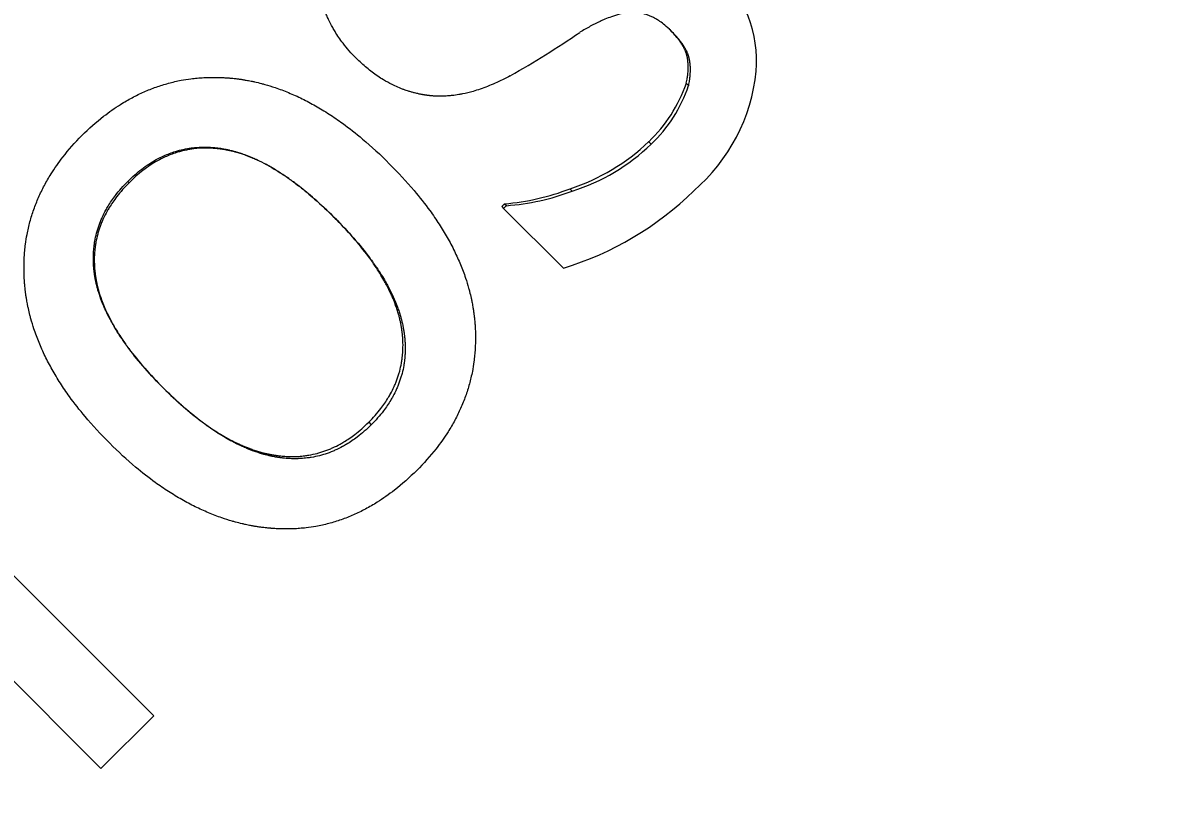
# Model space of a CAD drawing. Header units: millimetres. Extents: x 113490 to 142599, y -20467 to 115.
# Drawn here: x 138294.84 to 138310.25, y -7424.81 to -7414.36 of the extents above; entities that cross this region are included whole.
import ezdxf

# ---------------------------------------------------------------- set-up
doc = ezdxf.new("R2010")
doc.units = ezdxf.units.MM
doc.layers.add('DV2_0', color=7, linetype='Continuous')
doc.styles.get("Standard").update_dxf_attribs({"font": 'msyh.ttf'})
doc.dimstyles.new('ISO-25', dxfattribs={"dimtxt": 2.5, "dimasz": 2.5, "dimexe": 1.25, "dimexo": 0.625, "dimtad": 1, "dimtxsty": 'Standard', "dimcen": 2.5, "dimadec": 0, "dimazin": 0, "dimtfac": 1, "dimtmove": 0, "dimatfit": 3, "dimfxl": 1, "dimarcsym": 0})

# ---------------------------------------------------------------- blocks, each defined once
blk = doc.blocks.new('*D16')
at = {"color": 0, "lineweight": -2}
for p, q in [((137075.037, -7126.863), (137075.037, -8732.78)), ((139355.037, -7126.863), (139355.037, -8732.78)), ((137135.037, -8702.78), (139295.037, -8702.78))]:
    blk.add_line(p, q, dxfattribs=at)
at = {"color": 0}
for points in [[(137135.037, -8692.78), (137135.037, -8712.78), (137075.037, -8702.78)], [(139295.037, -8692.78), (139295.037, -8712.78), (139355.037, -8702.78)]]:
    blk.add_solid(points, dxfattribs=at)
at = {"layer": 'Defpoints', "color": 0}
for p in [(137075.037, -7125.863), (139355.037, -7125.863), (139355.037, -8702.78)]:
    blk.add_point(p, dxfattribs=at)
at = {"color": 0, "insert": (138215.037, -8656.941), "char_height": 50, "attachment_point": 5}
blk.add_mtext('2270', dxfattribs=at)

msp = doc.modelspace()

# ---------------------------------------------------------------- linework, layer by layer
at = {"layer": 'DV2_0', "color": 7, "linetype": 'Continuous', "lineweight": 15}
for p, q in [((138303.838, -7415.186), (138303.87, -7415.218)), ((138302.261, -7416.617), (138302.292, -7416.647)), ((138301.337, -7416.857), (138301.374, -7416.82)), ((138301.374, -7416.82), (138301.399, -7416.845)), ((138301.337, -7416.857), (138301.362, -7416.882)), ((138301.362, -7416.882), (138301.399, -7416.845)), ((138302.172, -7417.692), (138301.362, -7416.882)), ((138292.917, -7420.062), (138296.618, -7423.762)), ((138295.902, -7424.478), (138292.202, -7420.777)), ((138296.618, -7423.762), (138295.902, -7424.478))]:
    msp.add_line(p, q, dxfattribs=at)
at = {"layer": 'DV2_0', "color": 7, "linetype": 'Continuous', "lineweight": 20}
for p, q in [((138303.328, -7415.978), (138303.362, -7416.012)), ((138296.284, -7416.534), (138296.267, -7416.517)), ((138299.532, -7419.783), (138299.567, -7419.817))]:
    msp.add_line(p, q, dxfattribs=at)
at = {"layer": 'DV2_0', "color": 7, "linetype": 'Continuous', "lineweight": 15}
for centre, radius, start, end in [((138303.068, -7414.889), 1.722, 355.5145, 46.102), ((138295.152, -7403.953), 12.79, 299.5112, 304.4906), ((138302.329, -7414.772), 2.469, 310.7043, 354.1514), ((138301.937, -7414.522), 2.014, 313.7088, 340.7589), ((138301.988, -7414.575), 1.988, 313.7069, 341.1328), ((138301.402, -7413.97), 2.782, 287.9989, 313.8176), ((138301.461, -7414.028), 2.748, 287.608, 313.7844), ((138301.116, -7413.654), 3.176, 274.6641, 291.148), ((138301.167, -7413.685), 3.169, 274.2051, 290.8015), ((138300.913, -7413.555), 4.324, 286.9326, 314.415)]:
    msp.add_arc(centre, radius, start, end, dxfattribs=at)
for points, knots in [([(138299.362, -7414.845), (138299.297, -7414.78), (138299.194, -7414.662), (138299.097, -7414.521), (138299.033, -7414.413), (138298.995, -7414.339), (138298.954, -7414.244), (138298.925, -7414.167), (138298.894, -7414.069), (138298.875, -7413.99), (138298.858, -7413.898), (138298.849, -7413.836), (138298.843, -7413.774), (138298.84, -7413.731), (138298.838, -7413.684), (138298.837, -7413.652), (138298.837, -7413.619), (138298.837, -7413.598), (138298.838, -7413.571), (138298.839, -7413.549), (138298.84, -7413.524), (138298.841, -7413.508), (138298.842, -7413.491), (138298.843, -7413.48), (138298.844, -7413.466), (138298.845, -7413.455), (138298.846, -7413.441), (138298.847, -7413.43), (138298.849, -7413.414), (138298.851, -7413.397), (138298.854, -7413.372), (138298.857, -7413.35), (138298.861, -7413.323), (138298.865, -7413.301), (138298.871, -7413.268), (138298.877, -7413.235), (138298.888, -7413.186), (138298.898, -7413.143), (138298.916, -7413.078), (138298.935, -7413.013), (138298.969, -7412.917), (138299.004, -7412.832), (138299.053, -7412.726), (138299.096, -7412.642), (138299.156, -7412.538), (138299.209, -7412.455), (138299.294, -7412.331), (138299.42, -7412.168), (138299.549, -7412.028), (138299.629, -7411.948)], [0, 0, 0, 0, 0.083333, 0.145833, 0.166667, 0.208333, 0.229167, 0.270833, 0.291667, 0.333333, 0.354167, 0.385417, 0.395833, 0.416667, 0.427083, 0.442708, 0.447917, 0.458333, 0.463542, 0.473958, 0.479167, 0.486979, 0.489583, 0.494792, 0.497396, 0.502604, 0.505208, 0.510417, 0.513021, 0.520833, 0.526042, 0.536458, 0.541667, 0.552083, 0.557292, 0.572917, 0.583333, 0.604167, 0.614583, 0.645833, 0.666667, 0.708333, 0.729167, 0.770833, 0.791667, 0.833333, 0.854167, 0.916667, 1, 1, 1, 1]), ([(138303.631, -7414.474), (138303.602, -7414.446), (138303.553, -7414.401), (138303.495, -7414.357), (138303.452, -7414.328), (138303.423, -7414.311), (138303.386, -7414.291), (138303.357, -7414.277), (138303.321, -7414.262), (138303.291, -7414.252), (138303.258, -7414.242), (138303.236, -7414.237), (138303.214, -7414.233), (138303.199, -7414.23), (138303.182, -7414.228), (138303.171, -7414.227), (138303.16, -7414.226), (138303.152, -7414.225), (138303.143, -7414.225), (138303.136, -7414.224), (138303.127, -7414.224), (138303.121, -7414.224), (138303.116, -7414.224), (138303.112, -7414.224), (138303.107, -7414.224), (138303.104, -7414.224), (138303.099, -7414.224), (138303.095, -7414.225), (138303.089, -7414.225), (138303.084, -7414.225), (138303.075, -7414.226), (138303.067, -7414.226), (138303.057, -7414.227), (138303.049, -7414.228), (138303.037, -7414.229), (138303.025, -7414.231), (138303.007, -7414.234), (138302.99, -7414.237), (138302.964, -7414.242), (138302.938, -7414.248), (138302.898, -7414.259), (138302.861, -7414.27), (138302.803, -7414.29), (138302.743, -7414.313), (138302.649, -7414.355), (138302.538, -7414.411), (138302.443, -7414.465), (138302.394, -7414.494)], [0, 0, 0, 0, 0.083333, 0.145833, 0.166667, 0.208333, 0.229167, 0.270833, 0.291667, 0.333333, 0.354167, 0.385417, 0.395833, 0.416667, 0.427083, 0.442708, 0.447917, 0.458333, 0.463542, 0.473958, 0.479167, 0.486979, 0.489583, 0.494792, 0.497396, 0.502604, 0.505208, 0.510417, 0.513021, 0.520833, 0.526042, 0.536458, 0.541667, 0.552083, 0.557292, 0.572917, 0.583333, 0.604167, 0.614583, 0.645833, 0.666667, 0.708333, 0.729167, 0.791667, 0.833333, 0.916667, 1, 1, 1, 1]), ([(138303.838, -7415.186), (138303.843, -7415.161), (138303.851, -7415.12), (138303.857, -7415.074), (138303.86, -7415.041), (138303.862, -7415.019), (138303.863, -7414.992), (138303.863, -7414.971), (138303.863, -7414.948), (138303.863, -7414.933), (138303.862, -7414.918), (138303.861, -7414.908), (138303.86, -7414.896), (138303.859, -7414.887), (138303.858, -7414.875), (138303.857, -7414.865), (138303.855, -7414.855), (138303.854, -7414.848), (138303.853, -7414.841), (138303.852, -7414.837), (138303.851, -7414.831), (138303.85, -7414.828), (138303.85, -7414.825), (138303.849, -7414.822), (138303.848, -7414.82), (138303.848, -7414.817), (138303.847, -7414.815), (138303.847, -7414.813), (138303.846, -7414.81), (138303.846, -7414.808), (138303.845, -7414.805), (138303.844, -7414.803), (138303.844, -7414.8), (138303.843, -7414.798), (138303.842, -7414.795), (138303.842, -7414.793), (138303.841, -7414.789), (138303.84, -7414.786), (138303.838, -7414.781), (138303.837, -7414.777), (138303.834, -7414.77), (138303.832, -7414.763), (138303.828, -7414.753), (138303.824, -7414.743), (138303.818, -7414.73), (138303.811, -7414.715), (138303.8, -7414.694), (138303.789, -7414.675), (138303.771, -7414.645), (138303.75, -7414.615), (138303.715, -7414.569), (138303.671, -7414.516), (138303.629, -7414.472), (138303.607, -7414.45)], [0, 0, 0, 0, 0.083333, 0.145833, 0.166667, 0.208333, 0.229167, 0.270833, 0.291667, 0.322917, 0.333333, 0.354167, 0.364583, 0.385417, 0.395833, 0.416667, 0.427083, 0.442708, 0.447917, 0.458333, 0.463542, 0.471354, 0.473958, 0.479167, 0.481771, 0.486979, 0.489583, 0.494792, 0.497396, 0.502604, 0.505208, 0.510417, 0.513021, 0.518229, 0.520833, 0.526042, 0.528646, 0.536458, 0.541667, 0.552083, 0.557292, 0.572917, 0.583333, 0.604167, 0.614583, 0.645833, 0.666667, 0.708333, 0.729167, 0.791667, 0.833333, 0.916667, 1, 1, 1, 1]), ([(138303.87, -7415.218), (138303.875, -7415.193), (138303.882, -7415.151), (138303.888, -7415.105), (138303.891, -7415.072), (138303.892, -7415.05), (138303.893, -7415.023), (138303.894, -7415.002), (138303.893, -7414.978), (138303.893, -7414.963), (138303.892, -7414.948), (138303.891, -7414.938), (138303.89, -7414.926), (138303.889, -7414.916), (138303.887, -7414.904), (138303.886, -7414.895), (138303.884, -7414.884), (138303.883, -7414.877), (138303.882, -7414.87), (138303.881, -7414.866), (138303.88, -7414.861), (138303.879, -7414.857), (138303.879, -7414.854), (138303.878, -7414.852), (138303.877, -7414.849), (138303.877, -7414.846), (138303.876, -7414.844), (138303.876, -7414.841), (138303.875, -7414.839), (138303.875, -7414.836), (138303.874, -7414.834), (138303.873, -7414.832), (138303.872, -7414.829), (138303.872, -7414.826), (138303.871, -7414.824), (138303.87, -7414.821), (138303.869, -7414.818), (138303.868, -7414.815), (138303.867, -7414.81), (138303.865, -7414.805), (138303.863, -7414.798), (138303.86, -7414.791), (138303.856, -7414.781), (138303.852, -7414.772), (138303.846, -7414.758), (138303.839, -7414.743), (138303.827, -7414.722), (138303.816, -7414.702), (138303.798, -7414.672), (138303.777, -7414.642), (138303.741, -7414.595), (138303.696, -7414.542), (138303.653, -7414.497), (138303.631, -7414.474)], [0, 0, 0, 0, 0.083333, 0.145833, 0.166667, 0.208333, 0.229167, 0.270833, 0.291667, 0.322917, 0.333333, 0.354167, 0.364583, 0.385417, 0.395833, 0.416667, 0.427083, 0.442708, 0.447917, 0.458333, 0.463542, 0.471354, 0.473958, 0.479167, 0.481771, 0.486979, 0.489583, 0.494792, 0.497396, 0.502604, 0.505208, 0.510417, 0.513021, 0.518229, 0.520833, 0.526042, 0.528646, 0.536458, 0.541667, 0.552083, 0.557292, 0.572917, 0.583333, 0.604167, 0.614583, 0.645833, 0.666667, 0.708333, 0.729167, 0.791667, 0.833333, 0.916667, 1, 1, 1, 1]), ([(138301.452, -7415.083), (138301.382, -7415.121), (138301.244, -7415.189), (138301.077, -7415.255), (138300.93, -7415.301), (138300.834, -7415.324), (138300.739, -7415.342), (138300.677, -7415.351), (138300.608, -7415.357), (138300.562, -7415.36), (138300.517, -7415.361), (138300.487, -7415.361), (138300.454, -7415.36), (138300.431, -7415.359), (138300.409, -7415.358), (138300.395, -7415.357), (138300.378, -7415.356), (138300.367, -7415.355), (138300.356, -7415.353), (138300.349, -7415.353), (138300.34, -7415.352), (138300.333, -7415.351), (138300.324, -7415.349), (138300.317, -7415.348), (138300.308, -7415.347), (138300.3, -7415.346), (138300.291, -7415.345), (138300.284, -7415.344), (138300.275, -7415.342), (138300.268, -7415.341), (138300.259, -7415.339), (138300.252, -7415.338), (138300.241, -7415.336), (138300.231, -7415.334), (138300.215, -7415.331), (138300.201, -7415.327), (138300.179, -7415.323), (138300.158, -7415.318), (138300.127, -7415.309), (138300.099, -7415.301), (138300.058, -7415.289), (138300.017, -7415.275), (138299.955, -7415.251), (138299.902, -7415.228), (138299.822, -7415.19), (138299.744, -7415.147), (138299.629, -7415.074), (138299.505, -7414.98), (138299.409, -7414.892), (138299.362, -7414.845)], [0, 0, 0, 0, 0.083333, 0.166667, 0.208333, 0.270833, 0.291667, 0.333333, 0.354167, 0.385417, 0.395833, 0.416667, 0.427083, 0.442708, 0.447917, 0.458333, 0.463542, 0.471354, 0.473958, 0.479167, 0.481771, 0.486979, 0.489583, 0.494792, 0.497396, 0.502604, 0.505208, 0.510417, 0.513021, 0.518229, 0.520833, 0.526042, 0.528646, 0.536458, 0.541667, 0.552083, 0.557292, 0.572917, 0.583333, 0.604167, 0.614583, 0.645833, 0.666667, 0.708333, 0.729167, 0.791667, 0.833333, 0.916667, 1, 1, 1, 1]), ([(138295.645, -7415.895), (138295.74, -7415.799), (138295.912, -7415.647), (138296.116, -7415.503), (138296.273, -7415.409), (138296.379, -7415.352), (138296.513, -7415.289), (138296.623, -7415.246), (138296.762, -7415.2), (138296.875, -7415.169), (138297.004, -7415.142), (138297.091, -7415.128), (138297.179, -7415.118), (138297.238, -7415.112), (138297.305, -7415.108), (138297.35, -7415.106), (138297.395, -7415.105), (138297.425, -7415.105), (138297.463, -7415.105), (138297.494, -7415.106), (138297.528, -7415.107), (138297.551, -7415.108), (138297.574, -7415.109), (138297.589, -7415.11), (138297.609, -7415.111), (138297.624, -7415.112), (138297.643, -7415.114), (138297.659, -7415.115), (138297.682, -7415.117), (138297.705, -7415.119), (138297.74, -7415.123), (138297.771, -7415.127), (138297.809, -7415.133), (138297.84, -7415.138), (138297.886, -7415.146), (138297.932, -7415.154), (138298.001, -7415.169), (138298.063, -7415.184), (138298.155, -7415.209), (138298.247, -7415.237), (138298.385, -7415.287), (138298.507, -7415.337), (138298.66, -7415.409), (138298.782, -7415.474), (138298.934, -7415.564), (138299.056, -7415.642), (138299.238, -7415.771), (138299.48, -7415.961), (138299.692, -7416.155), (138299.812, -7416.276)], [0, 0, 0, 0, 0.083333, 0.145833, 0.166667, 0.208333, 0.229167, 0.270833, 0.291667, 0.333333, 0.354167, 0.385417, 0.395833, 0.416667, 0.427083, 0.442708, 0.447917, 0.458333, 0.463542, 0.473958, 0.479167, 0.486979, 0.489583, 0.494792, 0.497396, 0.502604, 0.505208, 0.510417, 0.513021, 0.520833, 0.526042, 0.536458, 0.541667, 0.552083, 0.557292, 0.572917, 0.583333, 0.604167, 0.614583, 0.645833, 0.666667, 0.708333, 0.729167, 0.770833, 0.791667, 0.833333, 0.854167, 0.916667, 1, 1, 1, 1]), ([(138296.021, -7420.067), (138295.901, -7419.947), (138295.707, -7419.736), (138295.518, -7419.494), (138295.391, -7419.312), (138295.313, -7419.19), (138295.224, -7419.038), (138295.159, -7418.916), (138295.088, -7418.763), (138295.038, -7418.64), (138294.989, -7418.501), (138294.961, -7418.409), (138294.936, -7418.316), (138294.922, -7418.254), (138294.907, -7418.185), (138294.899, -7418.138), (138294.891, -7418.092), (138294.886, -7418.061), (138294.881, -7418.022), (138294.877, -7417.991), (138294.873, -7417.956), (138294.871, -7417.933), (138294.869, -7417.909), (138294.868, -7417.894), (138294.866, -7417.874), (138294.865, -7417.859), (138294.864, -7417.84), (138294.863, -7417.824), (138294.862, -7417.801), (138294.861, -7417.778), (138294.86, -7417.743), (138294.86, -7417.712), (138294.86, -7417.674), (138294.86, -7417.644), (138294.861, -7417.598), (138294.863, -7417.553), (138294.868, -7417.486), (138294.873, -7417.427), (138294.884, -7417.338), (138294.898, -7417.251), (138294.925, -7417.121), (138294.955, -7417.008), (138295.001, -7416.869), (138295.045, -7416.759), (138295.107, -7416.625), (138295.163, -7416.519), (138295.257, -7416.363), (138295.399, -7416.16), (138295.55, -7415.99), (138295.645, -7415.895)], [0, 0, 0, 0, 0.083333, 0.145833, 0.166667, 0.208333, 0.229167, 0.270833, 0.291667, 0.333333, 0.354167, 0.385417, 0.395833, 0.416667, 0.427083, 0.442708, 0.447917, 0.458333, 0.463542, 0.473958, 0.479167, 0.486979, 0.489583, 0.494792, 0.497396, 0.502604, 0.505208, 0.510417, 0.513021, 0.520833, 0.526042, 0.536458, 0.541667, 0.552083, 0.557292, 0.572917, 0.583333, 0.604167, 0.614583, 0.645833, 0.666667, 0.708333, 0.729167, 0.770833, 0.791667, 0.833333, 0.854167, 0.916667, 1, 1, 1, 1]), ([(138296.267, -7416.517), (138296.328, -7416.455), (138296.454, -7416.344), (138296.619, -7416.236), (138296.772, -7416.16), (138296.877, -7416.12), (138296.983, -7416.089), (138297.056, -7416.074), (138297.138, -7416.061), (138297.194, -7416.056), (138297.25, -7416.053), (138297.288, -7416.052), (138297.33, -7416.052), (138297.359, -7416.053), (138297.388, -7416.054), (138297.407, -7416.055), (138297.431, -7416.057), (138297.45, -7416.059), (138297.472, -7416.061), (138297.487, -7416.063), (138297.502, -7416.065), (138297.511, -7416.066), (138297.524, -7416.068), (138297.533, -7416.07), (138297.546, -7416.072), (138297.556, -7416.073), (138297.57, -7416.076), (138297.585, -7416.079), (138297.608, -7416.083), (138297.627, -7416.087), (138297.652, -7416.093), (138297.672, -7416.098), (138297.702, -7416.106), (138297.733, -7416.114), (138297.778, -7416.128), (138297.819, -7416.141), (138297.88, -7416.164), (138297.942, -7416.188), (138298.035, -7416.23), (138298.119, -7416.273), (138298.226, -7416.332), (138298.312, -7416.385), (138298.42, -7416.457), (138298.508, -7416.519), (138298.641, -7416.621), (138298.82, -7416.77), (138298.981, -7416.921), (138299.074, -7417.014)], [0, 0, 0, 0, 0.083333, 0.166667, 0.208333, 0.270833, 0.291667, 0.333333, 0.354167, 0.385417, 0.395833, 0.416667, 0.427083, 0.442708, 0.447917, 0.458333, 0.463542, 0.473958, 0.479167, 0.486979, 0.489583, 0.494792, 0.497396, 0.502604, 0.505208, 0.510417, 0.513021, 0.520833, 0.526042, 0.536458, 0.541667, 0.552083, 0.557292, 0.572917, 0.583333, 0.604167, 0.614583, 0.645833, 0.666667, 0.708333, 0.729167, 0.770833, 0.791667, 0.833333, 0.854167, 0.916667, 1, 1, 1, 1]), ([(138299.065, -7417.005), (138298.974, -7416.914), (138298.815, -7416.765), (138298.638, -7416.619), (138298.507, -7416.519), (138298.421, -7416.457), (138298.314, -7416.387), (138298.229, -7416.335), (138298.124, -7416.277), (138298.041, -7416.236), (138297.948, -7416.195), (138297.887, -7416.171), (138297.827, -7416.149), (138297.786, -7416.136), (138297.741, -7416.123), (138297.711, -7416.115), (138297.682, -7416.107), (138297.662, -7416.102), (138297.637, -7416.097), (138297.617, -7416.093), (138297.595, -7416.089), (138297.581, -7416.086), (138297.566, -7416.084), (138297.556, -7416.082), (138297.544, -7416.08), (138297.534, -7416.079), (138297.522, -7416.077), (138297.512, -7416.076), (138297.498, -7416.074), (138297.483, -7416.073), (138297.462, -7416.07), (138297.442, -7416.069), (138297.419, -7416.067), (138297.399, -7416.066), (138297.371, -7416.065), (138297.343, -7416.064), (138297.3, -7416.064), (138297.263, -7416.065), (138297.207, -7416.069), (138297.152, -7416.075), (138297.07, -7416.088), (138296.998, -7416.104), (138296.892, -7416.135), (138296.788, -7416.175), (138296.635, -7416.253), (138296.471, -7416.361), (138296.345, -7416.472), (138296.284, -7416.534)], [0, 0, 0, 0, 0.083333, 0.145833, 0.166667, 0.208333, 0.229167, 0.270833, 0.291667, 0.333333, 0.354167, 0.385417, 0.395833, 0.416667, 0.427083, 0.442708, 0.447917, 0.458333, 0.463542, 0.473958, 0.479167, 0.486979, 0.489583, 0.494792, 0.497396, 0.502604, 0.505208, 0.510417, 0.513021, 0.520833, 0.526042, 0.536458, 0.541667, 0.552083, 0.557292, 0.572917, 0.583333, 0.604167, 0.614583, 0.645833, 0.666667, 0.708333, 0.729167, 0.791667, 0.833333, 0.916667, 1, 1, 1, 1]), ([(138299.812, -7416.276), (138299.933, -7416.397), (138300.128, -7416.609), (138300.319, -7416.852), (138300.447, -7417.034), (138300.526, -7417.156), (138300.615, -7417.308), (138300.68, -7417.43), (138300.752, -7417.582), (138300.802, -7417.704), (138300.851, -7417.842), (138300.879, -7417.933), (138300.904, -7418.025), (138300.918, -7418.086), (138300.933, -7418.155), (138300.941, -7418.201), (138300.949, -7418.247), (138300.954, -7418.278), (138300.959, -7418.316), (138300.963, -7418.347), (138300.967, -7418.381), (138300.969, -7418.404), (138300.971, -7418.427), (138300.972, -7418.442), (138300.974, -7418.462), (138300.975, -7418.477), (138300.976, -7418.496), (138300.977, -7418.511), (138300.978, -7418.534), (138300.979, -7418.557), (138300.979, -7418.591), (138300.98, -7418.622), (138300.98, -7418.659), (138300.979, -7418.689), (138300.978, -7418.734), (138300.976, -7418.779), (138300.972, -7418.846), (138300.966, -7418.904), (138300.955, -7418.992), (138300.941, -7419.079), (138300.913, -7419.207), (138300.882, -7419.32), (138300.836, -7419.458), (138300.792, -7419.567), (138300.729, -7419.702), (138300.672, -7419.808), (138300.577, -7419.964), (138300.433, -7420.168), (138300.28, -7420.339), (138300.184, -7420.435)], [0, 0, 0, 0, 0.083333, 0.145833, 0.166667, 0.208333, 0.229167, 0.270833, 0.291667, 0.333333, 0.354167, 0.385417, 0.395833, 0.416667, 0.427083, 0.442708, 0.447917, 0.458333, 0.463542, 0.473958, 0.479167, 0.486979, 0.489583, 0.494792, 0.497396, 0.502604, 0.505208, 0.510417, 0.513021, 0.520833, 0.526042, 0.536458, 0.541667, 0.552083, 0.557292, 0.572917, 0.583333, 0.604167, 0.614583, 0.645833, 0.666667, 0.708333, 0.729167, 0.770833, 0.791667, 0.833333, 0.854167, 0.916667, 1, 1, 1, 1]), ([(138296.759, -7419.329), (138296.666, -7419.236), (138296.493, -7419.052), (138296.312, -7418.828), (138296.171, -7418.631), (138296.09, -7418.501), (138296.019, -7418.374), (138295.976, -7418.289), (138295.935, -7418.196), (138295.91, -7418.134), (138295.888, -7418.072), (138295.875, -7418.031), (138295.861, -7417.986), (138295.853, -7417.956), (138295.845, -7417.925), (138295.84, -7417.905), (138295.834, -7417.88), (138295.83, -7417.86), (138295.826, -7417.838), (138295.823, -7417.823), (138295.821, -7417.808), (138295.819, -7417.798), (138295.817, -7417.786), (138295.816, -7417.776), (138295.814, -7417.764), (138295.813, -7417.754), (138295.811, -7417.739), (138295.809, -7417.725), (138295.807, -7417.703), (138295.805, -7417.683), (138295.803, -7417.659), (138295.802, -7417.64), (138295.801, -7417.611), (138295.8, -7417.582), (138295.8, -7417.539), (138295.801, -7417.502), (138295.804, -7417.445), (138295.81, -7417.39), (138295.822, -7417.307), (138295.838, -7417.235), (138295.864, -7417.145), (138295.889, -7417.075), (138295.926, -7416.989), (138295.96, -7416.921), (138296.018, -7416.82), (138296.108, -7416.689), (138296.205, -7416.579), (138296.267, -7416.517)], [0, 0, 0, 0, 0.083333, 0.166667, 0.208333, 0.270833, 0.291667, 0.333333, 0.354167, 0.385417, 0.395833, 0.416667, 0.427083, 0.442708, 0.447917, 0.458333, 0.463542, 0.473958, 0.479167, 0.486979, 0.489583, 0.494792, 0.497396, 0.502604, 0.505208, 0.510417, 0.513021, 0.520833, 0.526042, 0.536458, 0.541667, 0.552083, 0.557292, 0.572917, 0.583333, 0.604167, 0.614583, 0.645833, 0.666667, 0.708333, 0.729167, 0.770833, 0.791667, 0.833333, 0.854167, 0.916667, 1, 1, 1, 1]), ([(138296.284, -7416.534), (138296.222, -7416.596), (138296.125, -7416.706), (138296.035, -7416.837), (138295.976, -7416.937), (138295.942, -7417.005), (138295.904, -7417.091), (138295.879, -7417.161), (138295.853, -7417.249), (138295.837, -7417.321), (138295.823, -7417.403), (138295.817, -7417.459), (138295.814, -7417.514), (138295.812, -7417.552), (138295.812, -7417.594), (138295.813, -7417.623), (138295.814, -7417.652), (138295.815, -7417.671), (138295.816, -7417.695), (138295.818, -7417.714), (138295.82, -7417.736), (138295.822, -7417.75), (138295.823, -7417.765), (138295.825, -7417.775), (138295.826, -7417.787), (138295.828, -7417.797), (138295.829, -7417.809), (138295.831, -7417.819), (138295.833, -7417.833), (138295.836, -7417.848), (138295.84, -7417.87), (138295.844, -7417.89), (138295.849, -7417.915), (138295.854, -7417.935), (138295.861, -7417.965), (138295.87, -7417.994), (138295.883, -7418.04), (138295.896, -7418.08), (138295.917, -7418.141), (138295.941, -7418.202), (138295.982, -7418.295), (138296.023, -7418.378), (138296.093, -7418.504), (138296.172, -7418.632), (138296.31, -7418.827), (138296.489, -7419.048), (138296.659, -7419.229), (138296.75, -7419.32)], [0, 0, 0, 0, 0.083333, 0.145833, 0.166667, 0.208333, 0.229167, 0.270833, 0.291667, 0.333333, 0.354167, 0.385417, 0.395833, 0.416667, 0.427083, 0.442708, 0.447917, 0.458333, 0.463542, 0.473958, 0.479167, 0.486979, 0.489583, 0.494792, 0.497396, 0.502604, 0.505208, 0.510417, 0.513021, 0.520833, 0.526042, 0.536458, 0.541667, 0.552083, 0.557292, 0.572917, 0.583333, 0.604167, 0.614583, 0.645833, 0.666667, 0.708333, 0.729167, 0.791667, 0.833333, 0.916667, 1, 1, 1, 1]), ([(138299.532, -7419.783), (138299.594, -7419.722), (138299.69, -7419.612), (138299.779, -7419.482), (138299.837, -7419.382), (138299.871, -7419.315), (138299.908, -7419.229), (138299.933, -7419.159), (138299.958, -7419.07), (138299.974, -7418.999), (138299.987, -7418.916), (138299.993, -7418.861), (138299.996, -7418.805), (138299.997, -7418.767), (138299.998, -7418.725), (138299.997, -7418.696), (138299.996, -7418.667), (138299.995, -7418.648), (138299.993, -7418.624), (138299.991, -7418.605), (138299.989, -7418.583), (138299.987, -7418.568), (138299.985, -7418.554), (138299.984, -7418.544), (138299.983, -7418.532), (138299.981, -7418.522), (138299.979, -7418.51), (138299.978, -7418.5), (138299.975, -7418.485), (138299.973, -7418.47), (138299.968, -7418.448), (138299.964, -7418.428), (138299.959, -7418.403), (138299.954, -7418.383), (138299.947, -7418.354), (138299.939, -7418.324), (138299.925, -7418.278), (138299.912, -7418.238), (138299.891, -7418.177), (138299.867, -7418.116), (138299.827, -7418.023), (138299.786, -7417.94), (138299.717, -7417.815), (138299.638, -7417.688), (138299.501, -7417.494), (138299.324, -7417.275), (138299.156, -7417.096), (138299.065, -7417.005)], [0, 0, 0, 0, 0.083333, 0.145833, 0.166667, 0.208333, 0.229167, 0.270833, 0.291667, 0.333333, 0.354167, 0.385417, 0.395833, 0.416667, 0.427083, 0.442708, 0.447917, 0.458333, 0.463542, 0.473958, 0.479167, 0.486979, 0.489583, 0.494792, 0.497396, 0.502604, 0.505208, 0.510417, 0.513021, 0.520833, 0.526042, 0.536458, 0.541667, 0.552083, 0.557292, 0.572917, 0.583333, 0.604167, 0.614583, 0.645833, 0.666667, 0.708333, 0.729167, 0.791667, 0.833333, 0.916667, 1, 1, 1, 1]), ([(138299.074, -7417.014), (138299.166, -7417.106), (138299.337, -7417.288), (138299.517, -7417.51), (138299.656, -7417.706), (138299.737, -7417.835), (138299.807, -7417.962), (138299.849, -7418.046), (138299.891, -7418.14), (138299.915, -7418.201), (138299.937, -7418.263), (138299.951, -7418.304), (138299.965, -7418.349), (138299.973, -7418.38), (138299.981, -7418.41), (138299.986, -7418.43), (138299.991, -7418.455), (138299.995, -7418.475), (138300, -7418.497), (138300.003, -7418.512), (138300.005, -7418.527), (138300.007, -7418.537), (138300.009, -7418.55), (138300.01, -7418.56), (138300.012, -7418.572), (138300.013, -7418.582), (138300.015, -7418.597), (138300.017, -7418.611), (138300.02, -7418.633), (138300.021, -7418.653), (138300.023, -7418.677), (138300.025, -7418.696), (138300.026, -7418.725), (138300.027, -7418.754), (138300.027, -7418.797), (138300.026, -7418.835), (138300.023, -7418.891), (138300.018, -7418.947), (138300.006, -7419.03), (138299.99, -7419.102), (138299.965, -7419.191), (138299.94, -7419.261), (138299.904, -7419.348), (138299.87, -7419.416), (138299.813, -7419.516), (138299.724, -7419.646), (138299.628, -7419.756), (138299.567, -7419.817)], [0, 0, 0, 0, 0.083333, 0.166667, 0.208333, 0.270833, 0.291667, 0.333333, 0.354167, 0.385417, 0.395833, 0.416667, 0.427083, 0.442708, 0.447917, 0.458333, 0.463542, 0.473958, 0.479167, 0.486979, 0.489583, 0.494792, 0.497396, 0.502604, 0.505208, 0.510417, 0.513021, 0.520833, 0.526042, 0.536458, 0.541667, 0.552083, 0.557292, 0.572917, 0.583333, 0.604167, 0.614583, 0.645833, 0.666667, 0.708333, 0.729167, 0.770833, 0.791667, 0.833333, 0.854167, 0.916667, 1, 1, 1, 1]), ([(138296.75, -7419.32), (138296.84, -7419.409), (138297.016, -7419.575), (138297.233, -7419.749), (138297.425, -7419.885), (138297.551, -7419.963), (138297.676, -7420.031), (138297.759, -7420.072), (138297.852, -7420.113), (138297.913, -7420.137), (138297.974, -7420.158), (138298.015, -7420.172), (138298.065, -7420.187), (138298.106, -7420.198), (138298.151, -7420.208), (138298.181, -7420.215), (138298.208, -7420.22), (138298.223, -7420.223), (138298.238, -7420.225), (138298.248, -7420.227), (138298.26, -7420.229), (138298.27, -7420.231), (138298.282, -7420.232), (138298.292, -7420.234), (138298.307, -7420.236), (138298.322, -7420.237), (138298.349, -7420.24), (138298.378, -7420.243), (138298.422, -7420.246), (138298.46, -7420.247), (138298.508, -7420.248), (138298.546, -7420.247), (138298.602, -7420.244), (138298.658, -7420.238), (138298.741, -7420.226), (138298.814, -7420.21), (138298.903, -7420.185), (138298.974, -7420.16), (138299.06, -7420.123), (138299.128, -7420.089), (138299.229, -7420.031), (138299.36, -7419.941), (138299.471, -7419.844), (138299.532, -7419.783)], [0, 0, 0, 0, 0.083333, 0.166667, 0.208333, 0.270833, 0.291667, 0.333333, 0.354167, 0.385417, 0.395833, 0.416667, 0.427083, 0.447917, 0.458333, 0.473958, 0.479167, 0.486979, 0.489583, 0.494792, 0.497396, 0.502604, 0.505208, 0.510417, 0.513021, 0.520833, 0.526042, 0.541667, 0.552083, 0.572917, 0.583333, 0.604167, 0.614583, 0.645833, 0.666667, 0.708333, 0.729167, 0.770833, 0.791667, 0.833333, 0.854167, 0.916667, 1, 1, 1, 1]), ([(138299.567, -7419.817), (138299.505, -7419.878), (138299.394, -7419.975), (138299.263, -7420.065), (138299.162, -7420.122), (138299.093, -7420.156), (138299.006, -7420.193), (138298.936, -7420.217), (138298.846, -7420.242), (138298.773, -7420.257), (138298.689, -7420.269), (138298.633, -7420.274), (138298.576, -7420.277), (138298.538, -7420.277), (138298.489, -7420.277), (138298.451, -7420.275), (138298.407, -7420.272), (138298.377, -7420.269), (138298.35, -7420.266), (138298.335, -7420.264), (138298.32, -7420.262), (138298.31, -7420.26), (138298.298, -7420.258), (138298.288, -7420.257), (138298.275, -7420.255), (138298.265, -7420.253), (138298.25, -7420.25), (138298.235, -7420.247), (138298.207, -7420.242), (138298.177, -7420.235), (138298.132, -7420.224), (138298.091, -7420.212), (138298.04, -7420.197), (138297.999, -7420.183), (138297.937, -7420.161), (138297.875, -7420.136), (138297.782, -7420.095), (138297.698, -7420.053), (138297.571, -7419.983), (138297.443, -7419.903), (138297.248, -7419.765), (138297.029, -7419.588), (138296.85, -7419.419), (138296.759, -7419.329)], [0, 0, 0, 0, 0.083333, 0.145833, 0.166667, 0.208333, 0.229167, 0.270833, 0.291667, 0.333333, 0.354167, 0.385417, 0.395833, 0.416667, 0.427083, 0.447917, 0.458333, 0.473958, 0.479167, 0.486979, 0.489583, 0.494792, 0.497396, 0.502604, 0.505208, 0.510417, 0.513021, 0.520833, 0.526042, 0.541667, 0.552083, 0.572917, 0.583333, 0.604167, 0.614583, 0.645833, 0.666667, 0.708333, 0.729167, 0.791667, 0.833333, 0.916667, 1, 1, 1, 1]), ([(138300.184, -7420.435), (138300.086, -7420.533), (138299.91, -7420.689), (138299.702, -7420.836), (138299.543, -7420.932), (138299.435, -7420.989), (138299.299, -7421.052), (138299.188, -7421.096), (138299.047, -7421.142), (138298.933, -7421.172), (138298.803, -7421.198), (138298.715, -7421.211), (138298.626, -7421.221), (138298.567, -7421.225), (138298.499, -7421.229), (138298.454, -7421.23), (138298.409, -7421.23), (138298.378, -7421.23), (138298.34, -7421.229), (138298.31, -7421.228), (138298.275, -7421.226), (138298.252, -7421.225), (138298.229, -7421.223), (138298.214, -7421.222), (138298.195, -7421.22), (138298.179, -7421.219), (138298.16, -7421.217), (138298.144, -7421.215), (138298.121, -7421.213), (138298.098, -7421.21), (138298.063, -7421.206), (138298.032, -7421.201), (138297.994, -7421.195), (138297.963, -7421.19), (138297.917, -7421.181), (138297.871, -7421.172), (138297.802, -7421.156), (138297.741, -7421.141), (138297.649, -7421.115), (138297.557, -7421.086), (138297.421, -7421.036), (138297.299, -7420.985), (138297.148, -7420.914), (138297.028, -7420.85), (138296.878, -7420.761), (138296.759, -7420.684), (138296.58, -7420.558), (138296.343, -7420.373), (138296.138, -7420.184), (138296.021, -7420.067)], [0, 0, 0, 0, 0.083333, 0.145833, 0.166667, 0.208333, 0.229167, 0.270833, 0.291667, 0.333333, 0.354167, 0.385417, 0.395833, 0.416667, 0.427083, 0.442708, 0.447917, 0.458333, 0.463542, 0.473958, 0.479167, 0.486979, 0.489583, 0.494792, 0.497396, 0.502604, 0.505208, 0.510417, 0.513021, 0.520833, 0.526042, 0.536458, 0.541667, 0.552083, 0.557292, 0.572917, 0.583333, 0.604167, 0.614583, 0.645833, 0.666667, 0.708333, 0.729167, 0.770833, 0.791667, 0.833333, 0.854167, 0.916667, 1, 1, 1, 1])]:
    msp.add_open_spline(points, degree=3, knots=knots, dxfattribs=at)

# ---------------------------------------------------------------- dimensions: what is measured, and where the dimension line sits
at = {"color": 1}
dim = msp.add_linear_dim(base=(139355.037, -8702.78), p1=(137075.037, -7125.863), p2=(139355.037, -7125.863), text='2270', dimstyle='ISO-25', override={"dimtxt": 50, "dimasz": 60, "dimexe": 30, "dimexo": 1, "dimgap": 20, "dimdec": 0}, dxfattribs=at)
dim.commit()
dim.dimension.update_dxf_attribs({"geometry": '*D16', "text_midpoint": (138215.037, -8656.941)})

doc.saveas('drawing.dxf')
